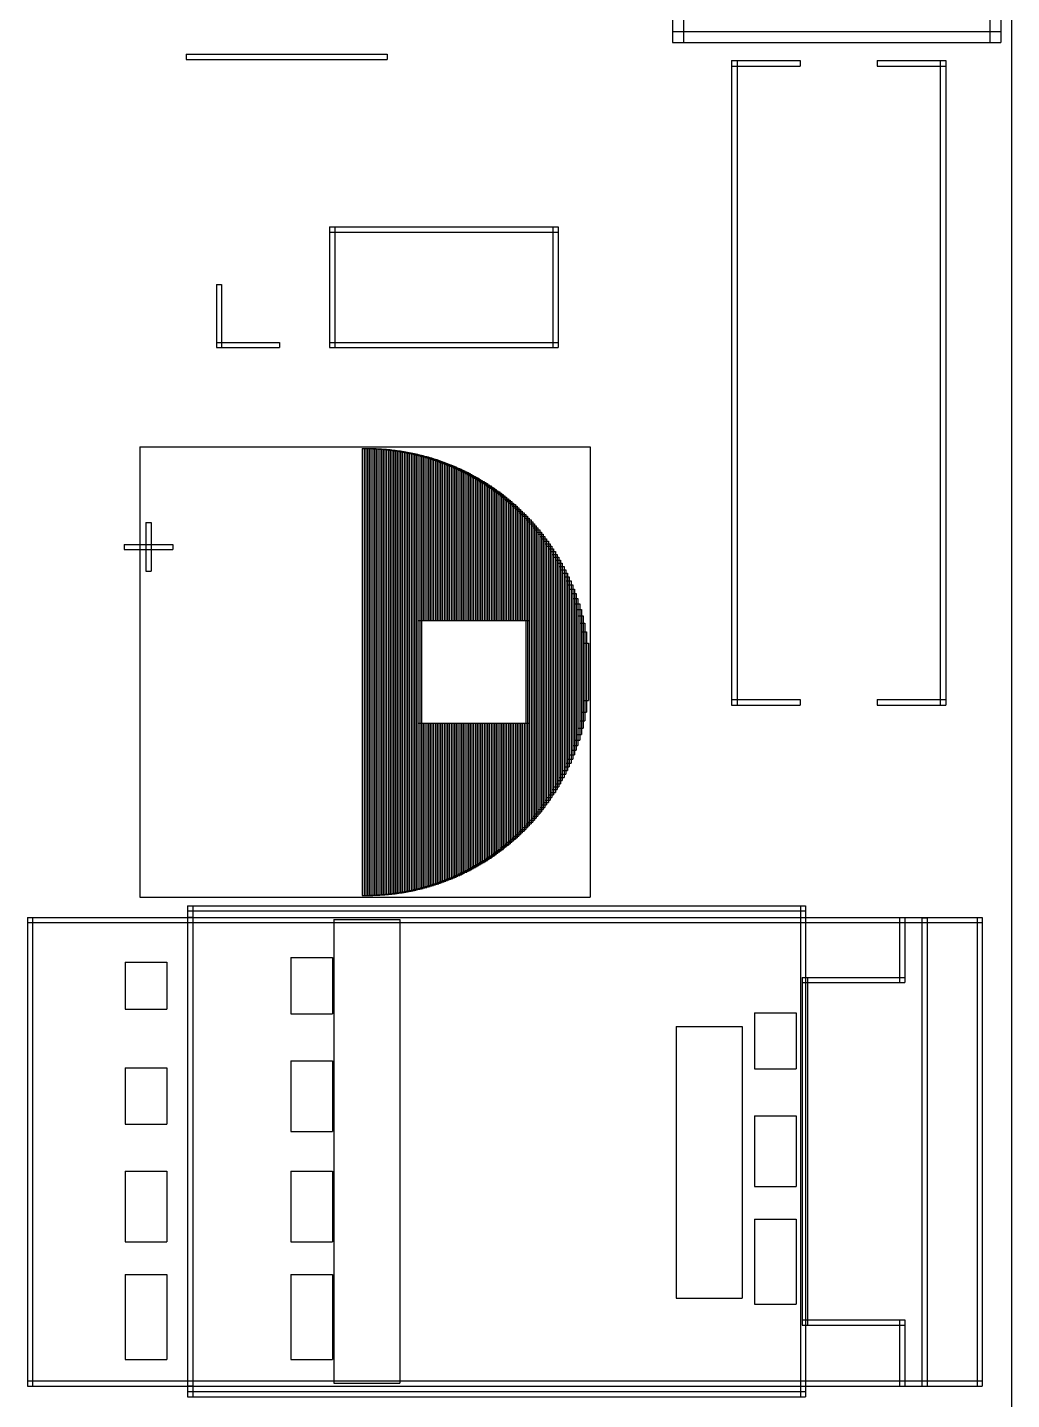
# Model space of a CAD drawing. Header units: metres. Extents: x 0 to 3427, y -3382 to 0.
# Drawn here: x 2536 to 3427, y -1880 to -638 of the extents above; entities that cross this region are included whole.
import ezdxf

# ---------------------------------------------------------------- set-up
doc = ezdxf.new("R2010")
doc.units = ezdxf.units.M

msp = doc.modelspace()

# ---------------------------------------------------------------- linework, layer by layer
msp.add_line((3427.165354, 0), (3427.165354, -3348.425197))
at = {"layer": '1'}
for p, q in [((3119.981102, -341.877165), (3119.981102, -651.483465)), ((3129.981102, -341.877165), (3129.981102, -651.483465)), ((3407.382677, -341.877165), (3407.382677, -651.483465)), ((3417.382677, -341.877165), (3417.382677, -651.483465)), ((3119.981102, -641.483465), (3417.382677, -641.483465)), ((3119.981102, -641.483465), (3119.981102, -651.483465)), ((3417.382677, -641.483465), (3417.382677, -651.483465)), ((3119.981102, -651.483465), (3417.382677, -651.483465)), ((3119.981102, -651.483465), (3129.981102, -651.483465)), ((3407.382677, -651.483465), (3417.382677, -651.483465)), ((2679.724409, -662.007874), (2861.614173, -662.007874)), ((2679.724409, -662.007874), (2679.724409, -666.732283)), ((2679.724409, -666.732283), (2861.614173, -666.732283)), ((2861.614173, -662.007874), (2861.614173, -666.732283)), ((3173.681102, -667.775591), (3178.681102, -667.775591)), ((3173.681102, -667.775591), (3173.681102, -1251.515748)), ((3173.681102, -667.775591), (3235.767717, -667.775591)), ((3173.681102, -667.775591), (3173.681102, -672.775591)), ((3178.681102, -667.775591), (3178.681102, -1251.515748)), ((3235.767717, -667.775591), (3235.767717, -672.775591)), ((3305.570866, -667.775591), (3367.65748, -667.775591)), ((3305.570866, -667.775591), (3305.570866, -672.775591)), ((3362.65748, -667.775591), (3367.65748, -667.775591)), ((3362.65748, -667.775591), (3362.65748, -1251.515748)), ((3367.65748, -667.775591), (3367.65748, -672.775591)), ((3367.65748, -667.775591), (3367.65748, -1251.515748)), ((3173.681102, -672.775591), (3235.767717, -672.775591)), ((3305.570866, -672.775591), (3367.65748, -672.775591)), ((2809.448819, -818.307087), (2814.173228, -818.307087)), ((2809.448819, -818.307087), (2809.448819, -927.755906)), ((2809.448819, -818.307087), (3016.535433, -818.307087)), ((2809.448819, -818.307087), (2809.448819, -823.031496)), ((2814.173228, -818.307087), (2814.173228, -927.755906)), ((3011.811024, -818.307087), (3016.535433, -818.307087)), ((3011.811024, -818.307087), (3011.811024, -927.755906)), ((3016.535433, -818.307087), (3016.535433, -927.755906)), ((3016.535433, -818.307087), (3016.535433, -823.031496)), ((2809.448819, -823.031496), (3016.535433, -823.031496)), ((2707.086614, -870.669291), (2711.811024, -870.669291)), ((2707.086614, -870.669291), (2707.086614, -927.755906)), ((2711.811024, -870.669291), (2711.811024, -927.755906)), ((2707.086614, -923.031496), (2764.173228, -923.031496)), ((2707.086614, -923.031496), (2707.086614, -927.755906)), ((2707.086614, -927.755906), (2711.811024, -927.755906)), ((2707.086614, -927.755906), (2764.173228, -927.755906)), ((2764.173228, -923.031496), (2764.173228, -927.755906)), ((2809.448819, -923.031496), (3016.535433, -923.031496)), ((2809.448819, -923.031496), (2809.448819, -927.755906)), ((2809.448819, -927.755906), (3016.535433, -927.755906)), ((2809.448819, -927.755906), (2814.173228, -927.755906)), ((3011.811024, -927.755906), (3016.535433, -927.755906)), ((3016.535433, -923.031496), (3016.535433, -927.755906)), ((2637.598425, -1017.519685), (3045.472441, -1017.519685)), ((2637.598425, -1017.519685), (2637.598425, -1425.393701)), ((3045.472441, -1017.519685), (3045.472441, -1425.393701)), ((2839.173228, -1019.094488), (2843.897638, -1019.094488)), ((2839.173228, -1019.094488), (2839.173228, -1423.818898)), ((2840.748031, -1019.094488), (2845.472441, -1019.094488)), ((2840.748031, -1019.094488), (2840.748031, -1423.818898)), ((2842.322835, -1019.094488), (2847.047244, -1019.094488)), ((2842.322835, -1019.094488), (2842.322835, -1423.818898)), ((2843.897638, -1019.094488), (2843.897638, -1423.818898)), ((2843.897638, -1019.133858), (2848.622047, -1019.133858)), ((2843.897638, -1019.133858), (2843.897638, -1423.779528)), ((2845.472441, -1019.094488), (2845.472441, -1423.818898)), ((2845.472441, -1019.173228), (2850.19685, -1019.173228)), ((2845.472441, -1019.173228), (2845.472441, -1423.740157)), ((2847.047244, -1019.094488), (2847.047244, -1423.818898)), ((2847.047244, -1019.212598), (2851.771654, -1019.212598)), ((2847.047244, -1019.212598), (2847.047244, -1423.700787)), ((2848.622047, -1019.133858), (2848.622047, -1423.779528)), ((2848.622047, -1019.291339), (2853.346457, -1019.291339)), ((2848.622047, -1019.291339), (2848.622047, -1423.622047)), ((2850.19685, -1019.173228), (2850.19685, -1423.740157)), ((2850.19685, -1019.370079), (2854.92126, -1019.370079)), ((2850.19685, -1019.370079), (2850.19685, -1423.543307)), ((2851.771654, -1019.212598), (2851.771654, -1423.700787)), ((2851.771654, -1019.488189), (2856.496063, -1019.488189)), ((2851.771654, -1019.488189), (2851.771654, -1423.425197)), ((2853.346457, -1019.291339), (2853.346457, -1423.622047)), ((2853.346457, -1019.566929), (2858.070866, -1019.566929)), ((2853.346457, -1019.566929), (2853.346457, -1423.346457)), ((2854.92126, -1019.370079), (2854.92126, -1423.543307)), ((2854.92126, -1019.685039), (2859.645669, -1019.685039)), ((2854.92126, -1019.685039), (2854.92126, -1423.228346)), ((2856.496063, -1019.488189), (2856.496063, -1423.425197)), ((2856.496063, -1019.80315), (2861.220472, -1019.80315)), ((2856.496063, -1019.80315), (2856.496063, -1423.110236)), ((2858.070866, -1019.566929), (2858.070866, -1423.346457)), ((2858.070866, -1019.96063), (2862.795276, -1019.96063)), ((2858.070866, -1019.96063), (2858.070866, -1422.952756)), ((2859.645669, -1019.685039), (2859.645669, -1423.228346)), ((2859.645669, -1020.11811), (2864.370079, -1020.11811)), ((2859.645669, -1020.11811), (2859.645669, -1422.795276)), ((2861.220472, -1019.80315), (2861.220472, -1423.110236)), ((2861.220472, -1020.275591), (2865.944882, -1020.275591)), ((2861.220472, -1020.275591), (2861.220472, -1422.637795)), ((2862.795276, -1019.96063), (2862.795276, -1422.952756)), ((2862.795276, -1020.472441), (2867.519685, -1020.472441)), ((2862.795276, -1020.472441), (2862.795276, -1422.440945)), ((2864.370079, -1020.11811), (2864.370079, -1422.795276)), ((2864.370079, -1020.669291), (2869.094488, -1020.669291)), ((2864.370079, -1020.669291), (2864.370079, -1422.244094)), ((2865.944882, -1020.275591), (2865.944882, -1422.637795)), ((2865.944882, -1020.866142), (2870.669291, -1020.866142)), ((2865.944882, -1020.866142), (2865.944882, -1422.047244)), ((2867.519685, -1020.472441), (2867.519685, -1422.440945)), ((2867.559055, -1021.062992), (2872.283465, -1021.062992)), ((2867.559055, -1021.062992), (2867.559055, -1421.850394)), ((2869.094488, -1020.669291), (2869.094488, -1422.244094)), ((2869.133858, -1021.299213), (2873.858268, -1021.299213)), ((2869.133858, -1021.299213), (2869.133858, -1421.614173)), ((2870.669291, -1020.866142), (2870.669291, -1422.047244)), ((2870.708661, -1021.535433), (2875.433071, -1021.535433)), ((2870.708661, -1021.535433), (2870.708661, -1421.377953)), ((2872.283465, -1021.062992), (2872.283465, -1421.850394)), ((2872.283465, -1021.811024), (2877.007874, -1021.811024)), ((2872.283465, -1021.811024), (2872.283465, -1421.102362)), ((2873.858268, -1021.299213), (2873.858268, -1421.614173)), ((2873.858268, -1022.086614), (2878.582677, -1022.086614)), ((2873.858268, -1022.086614), (2873.858268, -1420.826772)), ((2875.433071, -1021.535433), (2875.433071, -1421.377953)), ((2875.433071, -1022.362205), (2880.15748, -1022.362205)), ((2875.433071, -1022.362205), (2875.433071, -1420.551181)), ((2877.007874, -1021.811024), (2877.007874, -1421.102362)), ((2877.007874, -1022.637795), (2881.732283, -1022.637795)), ((2877.007874, -1022.637795), (2877.007874, -1420.275591)), ((2878.582677, -1022.086614), (2878.582677, -1420.826772)), ((2878.582677, -1022.952756), (2883.307087, -1022.952756)), ((2878.582677, -1022.952756), (2878.582677, -1419.96063)), ((2880.15748, -1022.362205), (2880.15748, -1420.551181)), ((2880.15748, -1023.267717), (2884.88189, -1023.267717)), ((2880.15748, -1023.267717), (2880.15748, -1419.645669)), ((2881.732283, -1022.637795), (2881.732283, -1420.275591)), ((2881.732283, -1023.622047), (2886.456693, -1023.622047)), ((2881.732283, -1023.622047), (2881.732283, -1419.291339)), ((2883.307087, -1022.952756), (2883.307087, -1419.96063)), ((2883.307087, -1023.976378), (2888.031496, -1023.976378)), ((2883.307087, -1023.976378), (2883.307087, -1418.937008)), ((2884.88189, -1023.267717), (2884.88189, -1419.645669)), ((2884.88189, -1024.330709), (2889.606299, -1024.330709)), ((2884.88189, -1024.330709), (2884.88189, -1418.582677)), ((2886.456693, -1023.622047), (2886.456693, -1419.291339)), ((2886.456693, -1024.685039), (2891.181102, -1024.685039)), ((2886.456693, -1024.685039), (2886.456693, -1418.228346)), ((2888.031496, -1023.976378), (2888.031496, -1418.937008)), ((2888.031496, -1025.07874), (2892.755906, -1025.07874)), ((2888.031496, -1025.07874), (2888.031496, -1417.834646)), ((2889.606299, -1024.330709), (2889.606299, -1418.582677)), ((2889.606299, -1025.472441), (2894.330709, -1025.472441)), ((2889.606299, -1025.472441), (2889.606299, -1174.96063)), ((2891.181102, -1024.685039), (2891.181102, -1418.228346)), ((2891.181102, -1025.905512), (2895.905512, -1025.905512)), ((2891.181102, -1025.905512), (2891.181102, -1174.96063)), ((2892.755906, -1025.07874), (2892.755906, -1417.834646)), ((2892.755906, -1026.299213), (2897.480315, -1026.299213)), ((2892.755906, -1026.299213), (2892.755906, -1174.96063)), ((2894.330709, -1025.472441), (2894.330709, -1174.96063)), ((2894.330709, -1026.771654), (2899.055118, -1026.771654)), ((2894.330709, -1026.771654), (2894.330709, -1174.96063)), ((2895.905512, -1025.905512), (2895.905512, -1174.96063)), ((2895.905512, -1027.204724), (2900.629921, -1027.204724)), ((2895.905512, -1027.204724), (2895.905512, -1174.96063)), ((2897.480315, -1026.299213), (2897.480315, -1174.96063)), ((2897.480315, -1027.677165), (2902.204724, -1027.677165)), ((2897.480315, -1027.677165), (2897.480315, -1174.96063)), ((2899.055118, -1026.771654), (2899.055118, -1174.96063)), ((2899.055118, -1028.149606), (2903.779528, -1028.149606)), ((2899.055118, -1028.149606), (2899.055118, -1174.96063)), ((2900.629921, -1027.204724), (2900.629921, -1174.96063)), ((2900.629921, -1028.661417), (2905.354331, -1028.661417)), ((2900.629921, -1028.661417), (2900.629921, -1174.96063)), ((2902.204724, -1027.677165), (2902.204724, -1174.96063)), ((2902.204724, -1029.173228), (2906.929134, -1029.173228)), ((2902.204724, -1029.173228), (2902.204724, -1174.96063)), ((2903.779528, -1028.149606), (2903.779528, -1174.96063)), ((2903.779528, -1029.685039), (2908.503937, -1029.685039)), ((2903.779528, -1029.685039), (2903.779528, -1174.96063)), ((2905.354331, -1028.661417), (2905.354331, -1174.96063)), ((2905.354331, -1030.23622), (2910.07874, -1030.23622)), ((2905.354331, -1030.23622), (2905.354331, -1174.96063)), ((2906.929134, -1029.173228), (2906.929134, -1174.96063)), ((2906.929134, -1030.787402), (2911.653543, -1030.787402)), ((2906.929134, -1030.787402), (2906.929134, -1174.96063)), ((2908.503937, -1029.685039), (2908.503937, -1174.96063)), ((2910.07874, -1030.23622), (2910.07874, -1174.96063)), ((2911.653543, -1030.787402), (2911.653543, -1174.96063)), ((2908.503937, -1031.377953), (2913.228346, -1031.377953)), ((2908.503937, -1031.377953), (2908.503937, -1174.96063)), ((2910.07874, -1031.929134), (2914.80315, -1031.929134)), ((2910.07874, -1031.929134), (2910.07874, -1174.96063)), ((2911.653543, -1032.559055), (2916.377953, -1032.559055)), ((2911.653543, -1032.559055), (2911.653543, -1174.96063)), ((2913.228346, -1031.377953), (2913.228346, -1174.96063)), ((2913.228346, -1033.149606), (2917.952756, -1033.149606)), ((2913.228346, -1033.149606), (2913.228346, -1174.96063)), ((2914.80315, -1031.929134), (2914.80315, -1174.96063)), ((2914.80315, -1033.779528), (2919.527559, -1033.779528)), ((2914.80315, -1033.779528), (2914.80315, -1174.96063)), ((2916.377953, -1032.559055), (2916.377953, -1174.96063)), ((2916.377953, -1034.448819), (2921.102362, -1034.448819)), ((2916.377953, -1034.448819), (2916.377953, -1174.96063)), ((2917.952756, -1033.149606), (2917.952756, -1174.96063)), ((2917.952756, -1035.07874), (2922.677165, -1035.07874)), ((2917.952756, -1035.07874), (2917.952756, -1174.96063)), ((2919.527559, -1033.779528), (2919.527559, -1174.96063)), ((2919.527559, -1035.748031), (2924.251969, -1035.748031)), ((2919.527559, -1035.748031), (2919.527559, -1174.96063)), ((2921.102362, -1034.448819), (2921.102362, -1174.96063)), ((2921.102362, -1036.456693), (2925.826772, -1036.456693)), ((2921.102362, -1036.456693), (2921.102362, -1174.96063)), ((2922.677165, -1035.07874), (2922.677165, -1174.96063)), ((2922.677165, -1037.165354), (2927.401575, -1037.165354)), ((2922.677165, -1037.165354), (2922.677165, -1174.96063)), ((2924.251969, -1035.748031), (2924.251969, -1174.96063)), ((2924.251969, -1037.874016), (2928.976378, -1037.874016)), ((2924.251969, -1037.874016), (2924.251969, -1174.96063)), ((2925.826772, -1036.456693), (2925.826772, -1174.96063)), ((2925.826772, -1038.622047), (2930.551181, -1038.622047)), ((2925.826772, -1038.622047), (2925.826772, -1174.96063)), ((2927.401575, -1037.165354), (2927.401575, -1174.96063)), ((2927.401575, -1039.409449), (2932.125984, -1039.409449)), ((2927.401575, -1039.409449), (2927.401575, -1174.96063)), ((2928.976378, -1037.874016), (2928.976378, -1174.96063)), ((2928.976378, -1040.15748), (2933.700787, -1040.15748)), ((2928.976378, -1040.15748), (2928.976378, -1174.96063)), ((2930.551181, -1038.622047), (2930.551181, -1174.96063)), ((2930.551181, -1040.944882), (2935.275591, -1040.944882)), ((2930.551181, -1040.944882), (2930.551181, -1174.96063)), ((2932.125984, -1039.409449), (2932.125984, -1174.96063)), ((2932.125984, -1041.771654), (2936.850394, -1041.771654)), ((2932.125984, -1041.771654), (2932.125984, -1174.96063)), ((2933.700787, -1040.15748), (2933.700787, -1174.96063)), ((2933.700787, -1042.598425), (2938.425197, -1042.598425)), ((2933.700787, -1042.598425), (2933.700787, -1174.96063)), ((2935.275591, -1040.944882), (2935.275591, -1174.96063)), ((2935.275591, -1043.425197), (2940, -1043.425197)), ((2935.275591, -1043.425197), (2935.275591, -1174.96063)), ((2936.850394, -1041.771654), (2936.850394, -1174.96063)), ((2938.425197, -1042.598425), (2938.425197, -1174.96063)), ((2940, -1043.425197), (2940, -1174.96063)), ((2936.850394, -1044.291339), (2941.574803, -1044.291339)), ((2936.850394, -1044.291339), (2936.850394, -1174.96063)), ((2938.425197, -1045.19685), (2943.149606, -1045.19685)), ((2938.425197, -1045.19685), (2938.425197, -1174.96063)), ((2940, -1046.062992), (2944.724409, -1046.062992)), ((2940, -1046.062992), (2940, -1174.96063)), ((2941.574803, -1044.291339), (2941.574803, -1174.96063)), ((2941.574803, -1047.007874), (2946.299213, -1047.007874)), ((2941.574803, -1047.007874), (2941.574803, -1174.96063)), ((2943.149606, -1045.19685), (2943.149606, -1174.96063)), ((2943.149606, -1047.952756), (2947.874016, -1047.952756)), ((2943.149606, -1047.952756), (2943.149606, -1174.96063)), ((2944.724409, -1046.062992), (2944.724409, -1174.96063)), ((2944.724409, -1048.897638), (2949.448819, -1048.897638)), ((2944.724409, -1048.897638), (2944.724409, -1174.96063)), ((2946.299213, -1047.007874), (2946.299213, -1174.96063)), ((2946.299213, -1049.88189), (2951.023622, -1049.88189)), ((2946.299213, -1049.88189), (2946.299213, -1174.96063)), ((2947.874016, -1047.952756), (2947.874016, -1174.96063)), ((2947.874016, -1050.866142), (2952.598425, -1050.866142)), ((2947.874016, -1050.866142), (2947.874016, -1174.96063)), ((2949.448819, -1048.897638), (2949.448819, -1174.96063)), ((2949.448819, -1051.889764), (2954.173228, -1051.889764)), ((2949.448819, -1051.889764), (2949.448819, -1174.96063)), ((2951.023622, -1049.88189), (2951.023622, -1174.96063)), ((2951.023622, -1052.913386), (2955.748031, -1052.913386)), ((2951.023622, -1052.913386), (2951.023622, -1174.96063)), ((2952.598425, -1050.866142), (2952.598425, -1174.96063)), ((2952.598425, -1053.976378), (2957.322835, -1053.976378)), ((2952.598425, -1053.976378), (2952.598425, -1174.96063)), ((2954.173228, -1051.889764), (2954.173228, -1174.96063)), ((2954.173228, -1055.07874), (2958.897638, -1055.07874)), ((2954.173228, -1055.07874), (2954.173228, -1174.96063)), ((2955.748031, -1052.913386), (2955.748031, -1174.96063)), ((2955.748031, -1056.181102), (2960.472441, -1056.181102)), ((2955.748031, -1056.181102), (2955.748031, -1174.96063)), ((2957.322835, -1053.976378), (2957.322835, -1174.96063)), ((2958.897638, -1055.07874), (2958.897638, -1174.96063)), ((2960.472441, -1056.181102), (2960.472441, -1174.96063)), ((2957.322835, -1057.283465), (2962.047244, -1057.283465)), ((2957.322835, -1057.283465), (2957.322835, -1174.96063)), ((2958.897638, -1058.464567), (2963.622047, -1058.464567)), ((2958.897638, -1058.464567), (2958.897638, -1174.96063)), ((2960.472441, -1059.645669), (2965.19685, -1059.645669)), ((2960.472441, -1059.645669), (2960.472441, -1174.96063)), ((2962.047244, -1057.283465), (2962.047244, -1174.96063)), ((2962.047244, -1060.826772), (2966.771654, -1060.826772)), ((2962.047244, -1060.826772), (2962.047244, -1174.96063)), ((2963.622047, -1058.464567), (2963.622047, -1174.96063)), ((2963.622047, -1062.047244), (2968.346457, -1062.047244)), ((2963.622047, -1062.047244), (2963.622047, -1174.96063)), ((2965.19685, -1059.645669), (2965.19685, -1174.96063)), ((2965.19685, -1063.307087), (2969.92126, -1063.307087)), ((2965.19685, -1063.307087), (2965.19685, -1174.96063)), ((2966.771654, -1060.826772), (2966.771654, -1174.96063)), ((2966.771654, -1064.566929), (2971.496063, -1064.566929)), ((2966.771654, -1064.566929), (2966.771654, -1174.96063)), ((2968.346457, -1062.047244), (2968.346457, -1174.96063)), ((2968.346457, -1065.866142), (2973.070866, -1065.866142)), ((2968.346457, -1065.866142), (2968.346457, -1174.96063)), ((2969.92126, -1063.307087), (2969.92126, -1174.96063)), ((2969.92126, -1067.204724), (2974.645669, -1067.204724)), ((2969.92126, -1067.204724), (2969.92126, -1174.96063)), ((2971.496063, -1064.566929), (2971.496063, -1174.96063)), ((2971.496063, -1068.543307), (2976.220472, -1068.543307)), ((2971.496063, -1068.543307), (2971.496063, -1174.96063)), ((2973.070866, -1065.866142), (2973.070866, -1174.96063)), ((2974.645669, -1067.204724), (2974.645669, -1174.96063)), ((2976.220472, -1068.543307), (2976.220472, -1174.96063)), ((2973.070866, -1069.92126), (2977.795276, -1069.92126)), ((2973.070866, -1069.92126), (2973.070866, -1174.96063)), ((2974.645669, -1071.338583), (2979.370079, -1071.338583)), ((2974.645669, -1071.338583), (2974.645669, -1174.96063)), ((2976.220472, -1072.795276), (2980.944882, -1072.795276)), ((2976.220472, -1072.795276), (2976.220472, -1174.96063)), ((2977.795276, -1069.92126), (2977.795276, -1174.96063)), ((2977.795276, -1074.251969), (2982.519685, -1074.251969)), ((2977.795276, -1074.251969), (2977.795276, -1174.96063)), ((2979.370079, -1071.338583), (2979.370079, -1174.96063)), ((2979.370079, -1075.787402), (2984.094488, -1075.787402)), ((2979.370079, -1075.787402), (2979.370079, -1174.96063)), ((2980.944882, -1072.795276), (2980.944882, -1174.96063)), ((2980.944882, -1077.322835), (2985.669291, -1077.322835)), ((2980.944882, -1077.322835), (2980.944882, -1174.96063)), ((2982.519685, -1074.251969), (2982.519685, -1174.96063)), ((2982.519685, -1078.897638), (2987.244094, -1078.897638)), ((2982.519685, -1078.897638), (2982.519685, -1174.96063)), ((2984.094488, -1075.787402), (2984.094488, -1174.96063)), ((2984.094488, -1080.511811), (2988.818898, -1080.511811)), ((2984.094488, -1080.511811), (2984.094488, -1174.96063)), ((2985.669291, -1077.322835), (2985.669291, -1174.96063)), ((2987.244094, -1078.897638), (2987.244094, -1174.96063)), ((2988.818898, -1080.511811), (2988.818898, -1174.96063)), ((2643.124173, -1086.220472), (2647.848583, -1086.220472)), ((2643.124173, -1086.220472), (2643.124173, -1130.314961)), ((2647.848583, -1086.220472), (2647.848583, -1130.314961)), ((2985.669291, -1082.165354), (2990.393701, -1082.165354)), ((2985.669291, -1082.165354), (2985.669291, -1174.96063)), ((2987.244094, -1083.818898), (2991.968504, -1083.818898)), ((2987.244094, -1083.818898), (2987.244094, -1359.094488)), ((2988.818898, -1085.551181), (2993.543307, -1085.551181)), ((2988.818898, -1085.551181), (2988.818898, -1357.362205)), ((2990.393701, -1082.165354), (2990.393701, -1174.96063)), ((2990.393701, -1087.322835), (2995.11811, -1087.322835)), ((2990.393701, -1087.322835), (2990.393701, -1355.590551)), ((2991.968504, -1083.818898), (2991.968504, -1359.094488)), ((2991.968504, -1089.133858), (2996.692913, -1089.133858)), ((2991.968504, -1089.133858), (2991.968504, -1353.779528)), ((2993.543307, -1085.551181), (2993.543307, -1357.362205)), ((2993.543307, -1090.984252), (2998.267717, -1090.984252)), ((2993.543307, -1090.984252), (2993.543307, -1351.929134)), ((2995.11811, -1087.322835), (2995.11811, -1355.590551)), ((2995.11811, -1092.874016), (2999.84252, -1092.874016)), ((2995.11811, -1092.874016), (2995.11811, -1350.03937)), ((2996.692913, -1089.133858), (2996.692913, -1353.779528)), ((2998.267717, -1090.984252), (2998.267717, -1351.929134)), ((2999.84252, -1092.874016), (2999.84252, -1350.03937)), ((2623.439134, -1105.905512), (2667.533622, -1105.905512)), ((2623.439134, -1105.905512), (2623.439134, -1110.629921)), ((2667.533622, -1105.905512), (2667.533622, -1110.629921)), ((2996.692913, -1094.84252), (3001.417323, -1094.84252)), ((2996.692913, -1094.84252), (2996.692913, -1348.070866)), ((2998.267717, -1096.811024), (3002.992126, -1096.811024)), ((2998.267717, -1096.811024), (2998.267717, -1346.102362)), ((2999.84252, -1098.858268), (3004.566929, -1098.858268)), ((2999.84252, -1098.858268), (2999.84252, -1344.055118)), ((3001.417323, -1094.84252), (3001.417323, -1348.070866)), ((3001.417323, -1100.984252), (3006.141732, -1100.984252)), ((3001.417323, -1100.984252), (3001.417323, -1341.929134)), ((3002.992126, -1096.811024), (3002.992126, -1346.102362)), ((3002.992126, -1103.149606), (3007.716535, -1103.149606)), ((3002.992126, -1103.149606), (3002.992126, -1339.76378)), ((3004.566929, -1098.858268), (3004.566929, -1344.055118)), ((3004.566929, -1105.354331), (3009.291339, -1105.354331)), ((3004.566929, -1105.354331), (3004.566929, -1337.559055)), ((3006.141732, -1100.984252), (3006.141732, -1341.929134)), ((3007.716535, -1103.149606), (3007.716535, -1339.76378)), ((3009.291339, -1105.354331), (3009.291339, -1337.559055)), ((2623.439134, -1110.629921), (2667.533622, -1110.629921)), ((3006.141732, -1107.677165), (3010.866142, -1107.677165)), ((3006.141732, -1107.677165), (3006.141732, -1335.23622)), ((3007.716535, -1110.03937), (3012.440945, -1110.03937)), ((3007.716535, -1110.03937), (3007.716535, -1332.874016)), ((3009.291339, -1112.440945), (3014.015748, -1112.440945)), ((3009.291339, -1112.440945), (3009.291339, -1330.472441)), ((3010.866142, -1107.677165), (3010.866142, -1335.23622)), ((3010.866142, -1114.96063), (3015.590551, -1114.96063)), ((3010.866142, -1114.96063), (3010.866142, -1327.952756)), ((3012.440945, -1110.03937), (3012.440945, -1332.874016)), ((3012.440945, -1117.559055), (3017.165354, -1117.559055)), ((3012.440945, -1117.559055), (3012.440945, -1325.354331)), ((3014.015748, -1112.440945), (3014.015748, -1330.472441)), ((3015.590551, -1114.96063), (3015.590551, -1327.952756)), ((3017.165354, -1117.559055), (3017.165354, -1325.354331)), ((2643.124173, -1130.314961), (2647.848583, -1130.314961)), ((3014.015748, -1120.275591), (3018.740157, -1120.275591)), ((3014.015748, -1120.275591), (3014.015748, -1322.637795)), ((3015.590551, -1123.070866), (3020.314961, -1123.070866)), ((3015.590551, -1123.070866), (3015.590551, -1319.84252)), ((3017.165354, -1125.984252), (3021.889764, -1125.984252)), ((3017.165354, -1125.984252), (3017.165354, -1316.929134)), ((3018.740157, -1120.275591), (3018.740157, -1322.637795)), ((3018.740157, -1128.976378), (3023.464567, -1128.976378)), ((3018.740157, -1128.976378), (3018.740157, -1313.937008)), ((3020.314961, -1123.070866), (3020.314961, -1319.84252)), ((3021.889764, -1125.984252), (3021.889764, -1316.929134)), ((3023.464567, -1128.976378), (3023.464567, -1313.937008)), ((3020.314961, -1132.125984), (3025.03937, -1132.125984)), ((3020.314961, -1132.125984), (3020.314961, -1310.787402)), ((3021.889764, -1135.433071), (3026.614173, -1135.433071)), ((3021.889764, -1135.433071), (3021.889764, -1307.480315)), ((3023.464567, -1138.897638), (3028.188976, -1138.897638)), ((3023.464567, -1138.897638), (3023.464567, -1304.015748)), ((3025.03937, -1132.125984), (3025.03937, -1310.787402)), ((3025.03937, -1142.559055), (3029.76378, -1142.559055)), ((3025.03937, -1142.559055), (3025.03937, -1300.354331)), ((3026.614173, -1135.433071), (3026.614173, -1307.480315)), ((3028.188976, -1138.897638), (3028.188976, -1304.015748)), ((3029.76378, -1142.559055), (3029.76378, -1300.354331)), ((3026.614173, -1146.417323), (3031.338583, -1146.417323)), ((3026.614173, -1146.417323), (3026.614173, -1296.496063)), ((3028.188976, -1150.511811), (3032.913386, -1150.511811)), ((3028.188976, -1150.511811), (3028.188976, -1292.401575)), ((3029.76378, -1154.92126), (3034.488189, -1154.92126)), ((3029.76378, -1154.92126), (3029.76378, -1287.992126)), ((3031.338583, -1146.417323), (3031.338583, -1296.496063)), ((3032.913386, -1150.511811), (3032.913386, -1292.401575)), ((3034.488189, -1154.92126), (3034.488189, -1287.992126)), ((3031.338583, -1159.645669), (3036.062992, -1159.645669)), ((3031.338583, -1159.645669), (3031.338583, -1283.267717)), ((3032.913386, -1164.84252), (3037.637795, -1164.84252)), ((3032.913386, -1164.84252), (3032.913386, -1278.070866)), ((3036.062992, -1159.645669), (3036.062992, -1283.267717)), ((3037.637795, -1164.84252), (3037.637795, -1278.070866)), ((2889.606299, -1174.96063), (2894.330709, -1174.96063)), ((2891.181102, -1174.96063), (2895.905512, -1174.96063)), ((2892.755906, -1174.96063), (2897.480315, -1174.96063)), ((2894.330709, -1174.96063), (2899.055118, -1174.96063)), ((2895.905512, -1174.96063), (2900.629921, -1174.96063)), ((2897.480315, -1174.96063), (2902.204724, -1174.96063)), ((2899.055118, -1174.96063), (2903.779528, -1174.96063)), ((2900.629921, -1174.96063), (2905.354331, -1174.96063)), ((2902.204724, -1174.96063), (2906.929134, -1174.96063)), ((2903.779528, -1174.96063), (2908.503937, -1174.96063)), ((2905.354331, -1174.96063), (2910.07874, -1174.96063)), ((2906.929134, -1174.96063), (2911.653543, -1174.96063)), ((2908.503937, -1174.96063), (2913.228346, -1174.96063)), ((2910.07874, -1174.96063), (2914.80315, -1174.96063)), ((2911.653543, -1174.96063), (2916.377953, -1174.96063)), ((2913.228346, -1174.96063), (2917.952756, -1174.96063)), ((2914.80315, -1174.96063), (2919.527559, -1174.96063)), ((2916.377953, -1174.96063), (2921.102362, -1174.96063)), ((2917.952756, -1174.96063), (2922.677165, -1174.96063)), ((2919.527559, -1174.96063), (2924.251969, -1174.96063)), ((2921.102362, -1174.96063), (2925.826772, -1174.96063)), ((2922.677165, -1174.96063), (2927.401575, -1174.96063)), ((2924.251969, -1174.96063), (2928.976378, -1174.96063)), ((2925.826772, -1174.96063), (2930.551181, -1174.96063)), ((2927.401575, -1174.96063), (2932.125984, -1174.96063)), ((2928.976378, -1174.96063), (2933.700787, -1174.96063)), ((2930.551181, -1174.96063), (2935.275591, -1174.96063)), ((2932.125984, -1174.96063), (2936.850394, -1174.96063)), ((2933.700787, -1174.96063), (2938.425197, -1174.96063)), ((2935.275591, -1174.96063), (2940, -1174.96063)), ((2936.850394, -1174.96063), (2941.574803, -1174.96063)), ((2938.425197, -1174.96063), (2943.149606, -1174.96063)), ((2940, -1174.96063), (2944.724409, -1174.96063)), ((2941.574803, -1174.96063), (2946.299213, -1174.96063)), ((2943.149606, -1174.96063), (2947.874016, -1174.96063)), ((2944.724409, -1174.96063), (2949.448819, -1174.96063)), ((2946.299213, -1174.96063), (2951.023622, -1174.96063)), ((2947.874016, -1174.96063), (2952.598425, -1174.96063)), ((2949.448819, -1174.96063), (2954.173228, -1174.96063)), ((2951.023622, -1174.96063), (2955.748031, -1174.96063)), ((2952.598425, -1174.96063), (2957.322835, -1174.96063)), ((2954.173228, -1174.96063), (2958.897638, -1174.96063)), ((2955.748031, -1174.96063), (2960.472441, -1174.96063)), ((2957.322835, -1174.96063), (2962.047244, -1174.96063)), ((2958.897638, -1174.96063), (2963.622047, -1174.96063)), ((2960.472441, -1174.96063), (2965.19685, -1174.96063)), ((2962.047244, -1174.96063), (2966.771654, -1174.96063)), ((2963.622047, -1174.96063), (2968.346457, -1174.96063)), ((2965.19685, -1174.96063), (2969.92126, -1174.96063)), ((2966.771654, -1174.96063), (2971.496063, -1174.96063)), ((2968.346457, -1174.96063), (2973.070866, -1174.96063)), ((2969.92126, -1174.96063), (2974.645669, -1174.96063)), ((2971.496063, -1174.96063), (2976.220472, -1174.96063)), ((2973.070866, -1174.96063), (2977.795276, -1174.96063)), ((2974.645669, -1174.96063), (2979.370079, -1174.96063)), ((2976.220472, -1174.96063), (2980.944882, -1174.96063)), ((2977.795276, -1174.96063), (2982.519685, -1174.96063)), ((2979.370079, -1174.96063), (2984.094488, -1174.96063)), ((2980.944882, -1174.96063), (2985.669291, -1174.96063)), ((2982.519685, -1174.96063), (2987.244094, -1174.96063)), ((2984.094488, -1174.96063), (2988.818898, -1174.96063)), ((2985.669291, -1174.96063), (2990.393701, -1174.96063)), ((3034.488189, -1170.669291), (3039.212598, -1170.669291)), ((3034.488189, -1170.669291), (3034.488189, -1272.244094)), ((3036.062992, -1177.283465), (3040.787402, -1177.283465)), ((3036.062992, -1177.283465), (3036.062992, -1265.629921)), ((3039.212598, -1170.669291), (3039.212598, -1272.244094)), ((3040.787402, -1177.283465), (3040.787402, -1265.629921)), ((3037.637795, -1185.15748), (3042.362205, -1185.15748)), ((3037.637795, -1185.15748), (3037.637795, -1257.755906)), ((3042.362205, -1185.15748), (3042.362205, -1257.755906)), ((3039.212598, -1195.511811), (3043.937008, -1195.511811)), ((3039.212598, -1195.511811), (3039.212598, -1247.401575)), ((3043.937008, -1195.511811), (3043.937008, -1247.401575)), ((3039.212598, -1247.401575), (3043.937008, -1247.401575)), ((3173.681102, -1246.515748), (3235.767717, -1246.515748)), ((3173.681102, -1246.515748), (3173.681102, -1251.515748)), ((3173.681102, -1251.515748), (3178.681102, -1251.515748)), ((3173.681102, -1251.515748), (3235.767717, -1251.515748)), ((3235.767717, -1246.515748), (3235.767717, -1251.515748)), ((3305.570866, -1246.515748), (3367.65748, -1246.515748)), ((3305.570866, -1246.515748), (3305.570866, -1251.515748)), ((3305.570866, -1251.515748), (3367.65748, -1251.515748)), ((3362.65748, -1251.515748), (3367.65748, -1251.515748)), ((3367.65748, -1246.515748), (3367.65748, -1251.515748)), ((3036.062992, -1265.629921), (3040.787402, -1265.629921)), ((3037.637795, -1257.755906), (3042.362205, -1257.755906)), ((2889.606299, -1267.952756), (2894.330709, -1267.952756)), ((2889.606299, -1267.952756), (2889.606299, -1417.440945)), ((2891.181102, -1267.952756), (2895.905512, -1267.952756)), ((2891.181102, -1267.952756), (2891.181102, -1417.007874)), ((2892.755906, -1267.952756), (2897.480315, -1267.952756)), ((2892.755906, -1267.952756), (2892.755906, -1416.614173)), ((2894.330709, -1267.952756), (2894.330709, -1417.440945)), ((2894.330709, -1267.952756), (2899.055118, -1267.952756)), ((2894.330709, -1267.952756), (2894.330709, -1416.141732)), ((2895.905512, -1267.952756), (2900.629921, -1267.952756)), ((2895.905512, -1267.952756), (2895.905512, -1415.708661)), ((2895.905512, -1267.952756), (2895.905512, -1417.007874)), ((2897.480315, -1267.952756), (2897.480315, -1416.614173)), ((2897.480315, -1267.952756), (2902.204724, -1267.952756)), ((2897.480315, -1267.952756), (2897.480315, -1415.23622)), ((2899.055118, -1267.952756), (2903.779528, -1267.952756)), ((2899.055118, -1267.952756), (2899.055118, -1414.76378)), ((2899.055118, -1267.952756), (2899.055118, -1416.141732)), ((2900.629921, -1267.952756), (2905.354331, -1267.952756)), ((2900.629921, -1267.952756), (2900.629921, -1414.251969)), ((2900.629921, -1267.952756), (2900.629921, -1415.708661)), ((2902.204724, -1267.952756), (2906.929134, -1267.952756)), ((2902.204724, -1267.952756), (2902.204724, -1413.740157)), ((2902.204724, -1267.952756), (2902.204724, -1415.23622)), ((2903.779528, -1267.952756), (2903.779528, -1414.76378)), ((2903.779528, -1267.952756), (2908.503937, -1267.952756)), ((2903.779528, -1267.952756), (2903.779528, -1413.228346)), ((2905.354331, -1267.952756), (2910.07874, -1267.952756)), ((2905.354331, -1267.952756), (2905.354331, -1412.677165)), ((2905.354331, -1267.952756), (2905.354331, -1414.251969)), ((2906.929134, -1267.952756), (2906.929134, -1413.740157)), ((2906.929134, -1267.952756), (2911.653543, -1267.952756)), ((2906.929134, -1267.952756), (2906.929134, -1412.125984)), ((2908.503937, -1267.952756), (2908.503937, -1413.228346)), ((2908.503937, -1267.952756), (2913.228346, -1267.952756)), ((2908.503937, -1267.952756), (2908.503937, -1411.535433)), ((2910.07874, -1267.952756), (2910.07874, -1412.677165)), ((2910.07874, -1267.952756), (2914.80315, -1267.952756)), ((2910.07874, -1267.952756), (2910.07874, -1410.984252)), ((2911.653543, -1267.952756), (2916.377953, -1267.952756)), ((2911.653543, -1267.952756), (2911.653543, -1410.354331)), ((2911.653543, -1267.952756), (2911.653543, -1412.125984)), ((2913.228346, -1267.952756), (2917.952756, -1267.952756)), ((2913.228346, -1267.952756), (2913.228346, -1409.76378)), ((2913.228346, -1267.952756), (2913.228346, -1411.535433)), ((2914.80315, -1267.952756), (2914.80315, -1410.984252)), ((2914.80315, -1267.952756), (2919.527559, -1267.952756)), ((2914.80315, -1267.952756), (2914.80315, -1409.133858)), ((2916.377953, -1267.952756), (2916.377953, -1410.354331)), ((2916.377953, -1267.952756), (2921.102362, -1267.952756)), ((2916.377953, -1267.952756), (2916.377953, -1408.464567)), ((2917.952756, -1267.952756), (2917.952756, -1409.76378)), ((2917.952756, -1267.952756), (2922.677165, -1267.952756)), ((2917.952756, -1267.952756), (2917.952756, -1407.834646)), ((2919.527559, -1267.952756), (2924.251969, -1267.952756)), ((2919.527559, -1267.952756), (2919.527559, -1407.165354)), ((2919.527559, -1267.952756), (2919.527559, -1409.133858)), ((2921.102362, -1267.952756), (2921.102362, -1408.464567)), ((2921.102362, -1267.952756), (2925.826772, -1267.952756)), ((2921.102362, -1267.952756), (2921.102362, -1406.456693)), ((2922.677165, -1267.952756), (2922.677165, -1407.834646)), ((2922.677165, -1267.952756), (2927.401575, -1267.952756)), ((2922.677165, -1267.952756), (2922.677165, -1405.748031)), ((2924.251969, -1267.952756), (2928.976378, -1267.952756)), ((2924.251969, -1267.952756), (2924.251969, -1405.03937)), ((2924.251969, -1267.952756), (2924.251969, -1407.165354)), ((2925.826772, -1267.952756), (2925.826772, -1406.456693)), ((2925.826772, -1267.952756), (2930.551181, -1267.952756)), ((2925.826772, -1267.952756), (2925.826772, -1404.291339)), ((2927.401575, -1267.952756), (2932.125984, -1267.952756)), ((2927.401575, -1267.952756), (2927.401575, -1403.503937)), ((2927.401575, -1267.952756), (2927.401575, -1405.748031)), ((2928.976378, -1267.952756), (2928.976378, -1405.03937)), ((2928.976378, -1267.952756), (2933.700787, -1267.952756)), ((2928.976378, -1267.952756), (2928.976378, -1402.755906)), ((2930.551181, -1267.952756), (2935.275591, -1267.952756)), ((2930.551181, -1267.952756), (2930.551181, -1401.968504)), ((2930.551181, -1267.952756), (2930.551181, -1404.291339)), ((2932.125984, -1267.952756), (2936.850394, -1267.952756)), ((2932.125984, -1267.952756), (2932.125984, -1401.141732)), ((2932.125984, -1267.952756), (2932.125984, -1403.503937)), ((2933.700787, -1267.952756), (2933.700787, -1402.755906)), ((2933.700787, -1267.952756), (2938.425197, -1267.952756)), ((2933.700787, -1267.952756), (2933.700787, -1400.314961)), ((2935.275591, -1267.952756), (2935.275591, -1401.968504)), ((2935.275591, -1267.952756), (2940, -1267.952756)), ((2935.275591, -1267.952756), (2935.275591, -1399.488189)), ((2936.850394, -1267.952756), (2941.574803, -1267.952756)), ((2936.850394, -1267.952756), (2936.850394, -1398.622047)), ((2936.850394, -1267.952756), (2936.850394, -1401.141732)), ((2938.425197, -1267.952756), (2943.149606, -1267.952756)), ((2938.425197, -1267.952756), (2938.425197, -1397.716535)), ((2938.425197, -1267.952756), (2938.425197, -1400.314961)), ((2940, -1267.952756), (2944.724409, -1267.952756)), ((2940, -1267.952756), (2940, -1396.850394)), ((2940, -1267.952756), (2940, -1399.488189)), ((2941.574803, -1267.952756), (2946.299213, -1267.952756)), ((2941.574803, -1267.952756), (2941.574803, -1395.905512)), ((2941.574803, -1267.952756), (2941.574803, -1398.622047)), ((2943.149606, -1267.952756), (2943.149606, -1397.716535)), ((2943.149606, -1267.952756), (2947.874016, -1267.952756)), ((2943.149606, -1267.952756), (2943.149606, -1394.96063)), ((2944.724409, -1267.952756), (2944.724409, -1396.850394)), ((2944.724409, -1267.952756), (2949.448819, -1267.952756)), ((2944.724409, -1267.952756), (2944.724409, -1394.015748)), ((2946.299213, -1267.952756), (2951.023622, -1267.952756)), ((2946.299213, -1267.952756), (2946.299213, -1393.031496)), ((2946.299213, -1267.952756), (2946.299213, -1395.905512)), ((2947.874016, -1267.952756), (2947.874016, -1394.96063)), ((2947.874016, -1267.952756), (2952.598425, -1267.952756)), ((2947.874016, -1267.952756), (2947.874016, -1392.047244)), ((2949.448819, -1267.952756), (2949.448819, -1394.015748)), ((2949.448819, -1267.952756), (2954.173228, -1267.952756)), ((2949.448819, -1267.952756), (2949.448819, -1391.023622)), ((2951.023622, -1267.952756), (2951.023622, -1393.031496)), ((2951.023622, -1267.952756), (2955.748031, -1267.952756)), ((2951.023622, -1267.952756), (2951.023622, -1390)), ((2952.598425, -1267.952756), (2957.322835, -1267.952756)), ((2952.598425, -1267.952756), (2952.598425, -1388.937008)), ((2952.598425, -1267.952756), (2952.598425, -1392.047244)), ((2954.173228, -1267.952756), (2958.897638, -1267.952756)), ((2954.173228, -1267.952756), (2954.173228, -1387.834646)), ((2954.173228, -1267.952756), (2954.173228, -1391.023622)), ((2955.748031, -1267.952756), (2955.748031, -1390)), ((2955.748031, -1267.952756), (2960.472441, -1267.952756)), ((2955.748031, -1267.952756), (2955.748031, -1386.732283)), ((2957.322835, -1267.952756), (2957.322835, -1388.937008)), ((2957.322835, -1267.952756), (2962.047244, -1267.952756)), ((2957.322835, -1267.952756), (2957.322835, -1385.629921)), ((2958.897638, -1267.952756), (2963.622047, -1267.952756)), ((2958.897638, -1267.952756), (2958.897638, -1384.448819)), ((2958.897638, -1267.952756), (2958.897638, -1387.834646)), ((2960.472441, -1267.952756), (2960.472441, -1386.732283)), ((2960.472441, -1267.952756), (2965.19685, -1267.952756)), ((2960.472441, -1267.952756), (2960.472441, -1383.267717)), ((2962.047244, -1267.952756), (2962.047244, -1385.629921)), ((2962.047244, -1267.952756), (2966.771654, -1267.952756)), ((2962.047244, -1267.952756), (2962.047244, -1382.086614)), ((2963.622047, -1267.952756), (2963.622047, -1384.448819)), ((2963.622047, -1267.952756), (2968.346457, -1267.952756)), ((2963.622047, -1267.952756), (2963.622047, -1380.866142)), ((2965.19685, -1267.952756), (2965.19685, -1383.267717)), ((2965.19685, -1267.952756), (2969.92126, -1267.952756)), ((2965.19685, -1267.952756), (2965.19685, -1379.606299)), ((2966.771654, -1267.952756), (2966.771654, -1382.086614)), ((2966.771654, -1267.952756), (2971.496063, -1267.952756)), ((2966.771654, -1267.952756), (2966.771654, -1378.346457)), ((2968.346457, -1267.952756), (2973.070866, -1267.952756)), ((2968.346457, -1267.952756), (2968.346457, -1377.047244)), ((2968.346457, -1267.952756), (2968.346457, -1380.866142)), ((2969.92126, -1267.952756), (2969.92126, -1379.606299)), ((2969.92126, -1267.952756), (2974.645669, -1267.952756)), ((2969.92126, -1267.952756), (2969.92126, -1375.708661)), ((2971.496063, -1267.952756), (2976.220472, -1267.952756)), ((2971.496063, -1267.952756), (2971.496063, -1374.370079)), ((2971.496063, -1267.952756), (2971.496063, -1378.346457)), ((2973.070866, -1267.952756), (2973.070866, -1377.047244)), ((2973.070866, -1267.952756), (2977.795276, -1267.952756)), ((2973.070866, -1267.952756), (2973.070866, -1372.992126)), ((2974.645669, -1267.952756), (2979.370079, -1267.952756)), ((2974.645669, -1267.952756), (2974.645669, -1371.574803)), ((2974.645669, -1267.952756), (2974.645669, -1375.708661)), ((2976.220472, -1267.952756), (2976.220472, -1374.370079)), ((2976.220472, -1267.952756), (2980.944882, -1267.952756)), ((2976.220472, -1267.952756), (2976.220472, -1370.11811)), ((2977.795276, -1267.952756), (2982.519685, -1267.952756)), ((2977.795276, -1267.952756), (2977.795276, -1368.661417)), ((2977.795276, -1267.952756), (2977.795276, -1372.992126)), ((2979.370079, -1267.952756), (2984.094488, -1267.952756)), ((2979.370079, -1267.952756), (2979.370079, -1367.125984)), ((2979.370079, -1267.952756), (2979.370079, -1371.574803)), ((2980.944882, -1267.952756), (2985.669291, -1267.952756)), ((2980.944882, -1267.952756), (2980.944882, -1365.590551)), ((2980.944882, -1267.952756), (2980.944882, -1370.11811)), ((2982.519685, -1267.952756), (2987.244094, -1267.952756)), ((2982.519685, -1267.952756), (2982.519685, -1364.015748)), ((2982.519685, -1267.952756), (2982.519685, -1368.661417)), ((2984.094488, -1267.952756), (2984.094488, -1367.125984)), ((2984.094488, -1267.952756), (2988.818898, -1267.952756)), ((2984.094488, -1267.952756), (2984.094488, -1362.401575)), ((2985.669291, -1267.952756), (2990.393701, -1267.952756)), ((2985.669291, -1267.952756), (2985.669291, -1360.748031)), ((2985.669291, -1267.952756), (2985.669291, -1365.590551)), ((2987.244094, -1267.952756), (2987.244094, -1364.015748)), ((2988.818898, -1267.952756), (2988.818898, -1362.401575)), ((2990.393701, -1267.952756), (2990.393701, -1360.748031)), ((3032.913386, -1278.070866), (3037.637795, -1278.070866)), ((3034.488189, -1272.244094), (3039.212598, -1272.244094)), ((3029.76378, -1287.992126), (3034.488189, -1287.992126)), ((3031.338583, -1283.267717), (3036.062992, -1283.267717)), ((3023.464567, -1304.015748), (3028.188976, -1304.015748)), ((3025.03937, -1300.354331), (3029.76378, -1300.354331)), ((3026.614173, -1296.496063), (3031.338583, -1296.496063)), ((3028.188976, -1292.401575), (3032.913386, -1292.401575)), ((3017.165354, -1316.929134), (3021.889764, -1316.929134)), ((3018.740157, -1313.937008), (3023.464567, -1313.937008)), ((3020.314961, -1310.787402), (3025.03937, -1310.787402)), ((3021.889764, -1307.480315), (3026.614173, -1307.480315)), ((3010.866142, -1327.952756), (3015.590551, -1327.952756)), ((3012.440945, -1325.354331), (3017.165354, -1325.354331)), ((3014.015748, -1322.637795), (3018.740157, -1322.637795)), ((3015.590551, -1319.84252), (3020.314961, -1319.84252)), ((3001.417323, -1341.929134), (3006.141732, -1341.929134)), ((3002.992126, -1339.76378), (3007.716535, -1339.76378)), ((3004.566929, -1337.559055), (3009.291339, -1337.559055)), ((3006.141732, -1335.23622), (3010.866142, -1335.23622)), ((3007.716535, -1332.874016), (3012.440945, -1332.874016)), ((3009.291339, -1330.472441), (3014.015748, -1330.472441)), ((2991.968504, -1353.779528), (2996.692913, -1353.779528)), ((2993.543307, -1351.929134), (2998.267717, -1351.929134)), ((2995.11811, -1350.03937), (2999.84252, -1350.03937)), ((2996.692913, -1348.070866), (3001.417323, -1348.070866)), ((2998.267717, -1346.102362), (3002.992126, -1346.102362)), ((2999.84252, -1344.055118), (3004.566929, -1344.055118)), ((2980.944882, -1365.590551), (2985.669291, -1365.590551)), ((2982.519685, -1364.015748), (2987.244094, -1364.015748)), ((2984.094488, -1362.401575), (2988.818898, -1362.401575)), ((2985.669291, -1360.748031), (2990.393701, -1360.748031)), ((2987.244094, -1359.094488), (2991.968504, -1359.094488)), ((2988.818898, -1357.362205), (2993.543307, -1357.362205)), ((2990.393701, -1355.590551), (2995.11811, -1355.590551)), ((2966.771654, -1378.346457), (2971.496063, -1378.346457)), ((2968.346457, -1377.047244), (2973.070866, -1377.047244)), ((2969.92126, -1375.708661), (2974.645669, -1375.708661)), ((2971.496063, -1374.370079), (2976.220472, -1374.370079)), ((2973.070866, -1372.992126), (2977.795276, -1372.992126)), ((2974.645669, -1371.574803), (2979.370079, -1371.574803)), ((2976.220472, -1370.11811), (2980.944882, -1370.11811)), ((2977.795276, -1368.661417), (2982.519685, -1368.661417)), ((2979.370079, -1367.125984), (2984.094488, -1367.125984)), ((2949.448819, -1391.023622), (2954.173228, -1391.023622)), ((2951.023622, -1390), (2955.748031, -1390)), ((2952.598425, -1388.937008), (2957.322835, -1388.937008)), ((2954.173228, -1387.834646), (2958.897638, -1387.834646)), ((2955.748031, -1386.732283), (2960.472441, -1386.732283)), ((2957.322835, -1385.629921), (2962.047244, -1385.629921)), ((2958.897638, -1384.448819), (2963.622047, -1384.448819)), ((2960.472441, -1383.267717), (2965.19685, -1383.267717)), ((2962.047244, -1382.086614), (2966.771654, -1382.086614)), ((2963.622047, -1380.866142), (2968.346457, -1380.866142)), ((2965.19685, -1379.606299), (2969.92126, -1379.606299)), ((2927.401575, -1403.503937), (2932.125984, -1403.503937)), ((2928.976378, -1402.755906), (2933.700787, -1402.755906)), ((2930.551181, -1401.968504), (2935.275591, -1401.968504)), ((2932.125984, -1401.141732), (2936.850394, -1401.141732)), ((2933.700787, -1400.314961), (2938.425197, -1400.314961)), ((2935.275591, -1399.488189), (2940, -1399.488189)), ((2936.850394, -1398.622047), (2941.574803, -1398.622047)), ((2938.425197, -1397.716535), (2943.149606, -1397.716535)), ((2940, -1396.850394), (2944.724409, -1396.850394)), ((2941.574803, -1395.905512), (2946.299213, -1395.905512)), ((2943.149606, -1394.96063), (2947.874016, -1394.96063)), ((2944.724409, -1394.015748), (2949.448819, -1394.015748)), ((2946.299213, -1393.031496), (2951.023622, -1393.031496)), ((2947.874016, -1392.047244), (2952.598425, -1392.047244)), ((2894.330709, -1416.141732), (2899.055118, -1416.141732)), ((2895.905512, -1415.708661), (2900.629921, -1415.708661)), ((2897.480315, -1415.23622), (2902.204724, -1415.23622)), ((2899.055118, -1414.76378), (2903.779528, -1414.76378)), ((2900.629921, -1414.251969), (2905.354331, -1414.251969)), ((2902.204724, -1413.740157), (2906.929134, -1413.740157)), ((2903.779528, -1413.228346), (2908.503937, -1413.228346)), ((2905.354331, -1412.677165), (2910.07874, -1412.677165)), ((2906.929134, -1412.125984), (2911.653543, -1412.125984)), ((2908.503937, -1411.535433), (2913.228346, -1411.535433)), ((2910.07874, -1410.984252), (2914.80315, -1410.984252)), ((2911.653543, -1410.354331), (2916.377953, -1410.354331)), ((2913.228346, -1409.76378), (2917.952756, -1409.76378)), ((2914.80315, -1409.133858), (2919.527559, -1409.133858)), ((2916.377953, -1408.464567), (2921.102362, -1408.464567)), ((2917.952756, -1407.834646), (2922.677165, -1407.834646)), ((2919.527559, -1407.165354), (2924.251969, -1407.165354)), ((2921.102362, -1406.456693), (2925.826772, -1406.456693)), ((2922.677165, -1405.748031), (2927.401575, -1405.748031)), ((2924.251969, -1405.03937), (2928.976378, -1405.03937)), ((2925.826772, -1404.291339), (2930.551181, -1404.291339)), ((2637.598425, -1425.393701), (3045.472441, -1425.393701)), ((2839.173228, -1423.818898), (2843.897638, -1423.818898)), ((2840.748031, -1423.818898), (2845.472441, -1423.818898)), ((2842.322835, -1423.818898), (2847.047244, -1423.818898)), ((2843.897638, -1423.779528), (2848.622047, -1423.779528)), ((2845.472441, -1423.740157), (2850.19685, -1423.740157)), ((2847.047244, -1423.700787), (2851.771654, -1423.700787)), ((2848.622047, -1423.622047), (2853.346457, -1423.622047)), ((2850.19685, -1423.543307), (2854.92126, -1423.543307)), ((2851.771654, -1423.425197), (2856.496063, -1423.425197)), ((2853.346457, -1423.346457), (2858.070866, -1423.346457)), ((2854.92126, -1423.228346), (2859.645669, -1423.228346)), ((2856.496063, -1423.110236), (2861.220472, -1423.110236)), ((2858.070866, -1422.952756), (2862.795276, -1422.952756)), ((2859.645669, -1422.795276), (2864.370079, -1422.795276)), ((2861.220472, -1422.637795), (2865.944882, -1422.637795)), ((2862.795276, -1422.440945), (2867.519685, -1422.440945)), ((2864.370079, -1422.244094), (2869.094488, -1422.244094)), ((2865.944882, -1422.047244), (2870.669291, -1422.047244)), ((2867.559055, -1421.850394), (2872.283465, -1421.850394)), ((2869.133858, -1421.614173), (2873.858268, -1421.614173)), ((2870.708661, -1421.377953), (2875.433071, -1421.377953)), ((2872.283465, -1421.102362), (2877.007874, -1421.102362)), ((2873.858268, -1420.826772), (2878.582677, -1420.826772)), ((2875.433071, -1420.551181), (2880.15748, -1420.551181)), ((2877.007874, -1420.275591), (2881.732283, -1420.275591)), ((2878.582677, -1419.96063), (2883.307087, -1419.96063)), ((2880.15748, -1419.645669), (2884.88189, -1419.645669)), ((2881.732283, -1419.291339), (2886.456693, -1419.291339)), ((2883.307087, -1418.937008), (2888.031496, -1418.937008)), ((2884.88189, -1418.582677), (2889.606299, -1418.582677)), ((2886.456693, -1418.228346), (2891.181102, -1418.228346)), ((2888.031496, -1417.834646), (2892.755906, -1417.834646)), ((2889.606299, -1417.440945), (2894.330709, -1417.440945)), ((2891.181102, -1417.007874), (2895.905512, -1417.007874)), ((2892.755906, -1416.614173), (2897.480315, -1416.614173)), ((2680.925197, -1433.149606), (3240.649606, -1433.149606)), ((2680.925197, -1433.149606), (2680.925197, -1437.874016)), ((2680.925197, -1433.149606), (2685.649606, -1433.149606)), ((2680.925197, -1433.149606), (2680.925197, -1448.425197)), ((2680.925197, -1437.874016), (3240.649606, -1437.874016)), ((2685.649606, -1433.149606), (2685.649606, -1448.425197)), ((3235.925197, -1433.149606), (3240.649606, -1433.149606)), ((3235.925197, -1433.149606), (3235.925197, -1448.425197)), ((3240.649606, -1433.149606), (3240.649606, -1448.425197)), ((3240.649606, -1433.149606), (3240.649606, -1437.874016)), ((2535.925197, -1443.700787), (2540.649606, -1443.700787)), ((2535.925197, -1443.700787), (2535.925197, -1868.110236)), ((2535.925197, -1443.700787), (3400.610236, -1443.700787)), ((2535.925197, -1443.700787), (2535.925197, -1448.425197)), ((2535.925197, -1448.425197), (3400.610236, -1448.425197)), ((2540.649606, -1443.700787), (2540.649606, -1868.110236)), ((2680.925197, -1443.582677), (2685.649606, -1443.582677)), ((2680.925197, -1443.582677), (2680.925197, -1867.992126)), ((2680.925197, -1448.425197), (2685.649606, -1448.425197)), ((2685.649606, -1443.582677), (2685.649606, -1867.992126)), ((2813.503937, -1445.584921), (2873.070866, -1445.584921)), ((2813.503937, -1445.584921), (2813.503937, -1865.438701)), ((2873.070866, -1445.584921), (2873.070866, -1865.438701)), ((3235.925197, -1443.700787), (3240.649606, -1443.700787)), ((3235.925197, -1443.700787), (3235.925197, -1868.110236)), ((3235.925197, -1448.425197), (3240.649606, -1448.425197)), ((3240.649606, -1443.700787), (3240.649606, -1868.110236)), ((3325.807087, -1443.700787), (3330.531496, -1443.700787)), ((3325.807087, -1443.700787), (3325.807087, -1502.755906)), ((3330.531496, -1443.700787), (3330.531496, -1502.755906)), ((3346.043307, -1444.094488), (3350.767717, -1444.094488)), ((3346.043307, -1444.094488), (3346.043307, -1868.110236)), ((3350.767717, -1444.094488), (3350.767717, -1868.110236)), ((3395.885827, -1443.700787), (3400.610236, -1443.700787)), ((3395.885827, -1443.700787), (3395.885827, -1868.110236)), ((3400.610236, -1443.700787), (3400.610236, -1868.110236)), ((3400.610236, -1443.700787), (3400.610236, -1448.425197)), ((2624.488189, -1484.326969), (2662.086614, -1484.326969)), ((2624.488189, -1484.326969), (2624.488189, -1526.696654)), ((2662.086614, -1484.326969), (2662.086614, -1526.696654)), ((2774.488189, -1480.10874), (2812.086614, -1480.10874)), ((2774.488189, -1480.10874), (2774.488189, -1530.914882)), ((2812.086614, -1480.10874), (2812.086614, -1530.914882)), ((3237.61811, -1498.031496), (3330.531496, -1498.031496)), ((3237.61811, -1498.031496), (3237.61811, -1502.755906)), ((3237.61811, -1498.031496), (3242.34252, -1498.031496)), ((3237.61811, -1498.031496), (3237.61811, -1812.992126)), ((3237.61811, -1502.755906), (3330.531496, -1502.755906)), ((3242.34252, -1498.031496), (3242.34252, -1812.992126)), ((3325.807087, -1502.755906), (3330.531496, -1502.755906)), ((3330.531496, -1498.031496), (3330.531496, -1502.755906)), ((2624.488189, -1526.696654), (2662.086614, -1526.696654)), ((2774.488189, -1530.914882), (2812.086614, -1530.914882)), ((3194.488189, -1530.10874), (3232.086614, -1530.10874)), ((3194.488189, -1530.10874), (3194.488189, -1580.914882)), ((3232.086614, -1530.10874), (3232.086614, -1580.914882)), ((3123.503937, -1542.574055), (3183.070866, -1542.574055)), ((3123.503937, -1542.574055), (3123.503937, -1788.449567)), ((3183.070866, -1542.574055), (3183.070866, -1788.449567)), ((2774.488189, -1573.547047), (2812.086614, -1573.547047)), ((2774.488189, -1573.547047), (2774.488189, -1637.476575)), ((2812.086614, -1573.547047), (2812.086614, -1637.476575)), ((2624.488189, -1580.10874), (2662.086614, -1580.10874)), ((2624.488189, -1580.10874), (2624.488189, -1630.914882)), ((2662.086614, -1580.10874), (2662.086614, -1630.914882)), ((3194.488189, -1580.914882), (3232.086614, -1580.914882)), ((3194.488189, -1623.547047), (3232.086614, -1623.547047)), ((3194.488189, -1623.547047), (3194.488189, -1687.476575)), ((3232.086614, -1623.547047), (3232.086614, -1687.476575)), ((2624.488189, -1630.914882), (2662.086614, -1630.914882)), ((2774.488189, -1637.476575), (2812.086614, -1637.476575)), ((2624.488189, -1673.547047), (2662.086614, -1673.547047)), ((2624.488189, -1673.547047), (2624.488189, -1737.476575)), ((2662.086614, -1673.547047), (2662.086614, -1737.476575)), ((2774.488189, -1673.547047), (2812.086614, -1673.547047)), ((2774.488189, -1673.547047), (2774.488189, -1737.476575)), ((2812.086614, -1673.547047), (2812.086614, -1737.476575)), ((3194.488189, -1687.476575), (3232.086614, -1687.476575)), ((3194.488189, -1716.985394), (3232.086614, -1716.985394)), ((3194.488189, -1716.985394), (3194.488189, -1794.038268)), ((3232.086614, -1716.985394), (3232.086614, -1794.038268)), ((2624.488189, -1737.476575), (2662.086614, -1737.476575)), ((2774.488189, -1737.476575), (2812.086614, -1737.476575)), ((2624.488189, -1766.985394), (2662.086614, -1766.985394)), ((2624.488189, -1766.985394), (2624.488189, -1844.038268)), ((2662.086614, -1766.985394), (2662.086614, -1844.038268)), ((2774.488189, -1766.985394), (2812.086614, -1766.985394)), ((2774.488189, -1766.985394), (2774.488189, -1844.038268)), ((2812.086614, -1766.985394), (2812.086614, -1844.038268)), ((3123.503937, -1788.449567), (3183.070866, -1788.449567)), ((3194.488189, -1794.038268), (3232.086614, -1794.038268)), ((3237.61811, -1808.267717), (3330.531496, -1808.267717)), ((3237.61811, -1808.267717), (3237.61811, -1812.992126)), ((3237.61811, -1812.992126), (3242.34252, -1812.992126)), ((3237.61811, -1812.992126), (3330.531496, -1812.992126)), ((3325.807087, -1808.267717), (3330.531496, -1808.267717)), ((3325.807087, -1808.267717), (3325.807087, -1868.110236)), ((3330.531496, -1808.267717), (3330.531496, -1868.110236)), ((3330.531496, -1808.267717), (3330.531496, -1812.992126)), ((2624.488189, -1844.038268), (2662.086614, -1844.038268)), ((2774.488189, -1844.038268), (2812.086614, -1844.038268)), ((2535.925197, -1863.385827), (3400.610236, -1863.385827)), ((2535.925197, -1863.385827), (2535.925197, -1868.110236)), ((2680.925197, -1863.385827), (2685.649606, -1863.385827)), ((2680.925197, -1863.385827), (2680.925197, -1877.874016)), ((2685.649606, -1863.385827), (2685.649606, -1877.874016)), ((3235.925197, -1863.267717), (3240.649606, -1863.267717)), ((3235.925197, -1863.267717), (3235.925197, -1877.755906)), ((3240.649606, -1863.267717), (3240.649606, -1877.755906)), ((3400.610236, -1863.385827), (3400.610236, -1868.110236)), ((2535.925197, -1868.110236), (2540.649606, -1868.110236)), ((2535.925197, -1868.110236), (3400.610236, -1868.110236)), ((2680.925197, -1867.992126), (2685.649606, -1867.992126)), ((2680.925197, -1873.031496), (3240.649606, -1873.031496)), ((2680.925197, -1873.031496), (2680.925197, -1877.874016)), ((2813.503937, -1865.438701), (2873.070866, -1865.438701)), ((3235.925197, -1868.110236), (3240.649606, -1868.110236)), ((3240.649606, -1873.031496), (3240.649606, -1877.874016)), ((3325.807087, -1868.110236), (3330.531496, -1868.110236)), ((3346.043307, -1868.110236), (3350.767717, -1868.110236)), ((3395.885827, -1868.110236), (3400.610236, -1868.110236)), ((2680.925197, -1877.874016), (3240.649606, -1877.874016)), ((2680.925197, -1877.874016), (2685.649606, -1877.874016)), ((3235.925197, -1877.755906), (3240.649606, -1877.755906))]:
    msp.add_line(p, q, dxfattribs=at)

doc.saveas('drawing.dxf')
